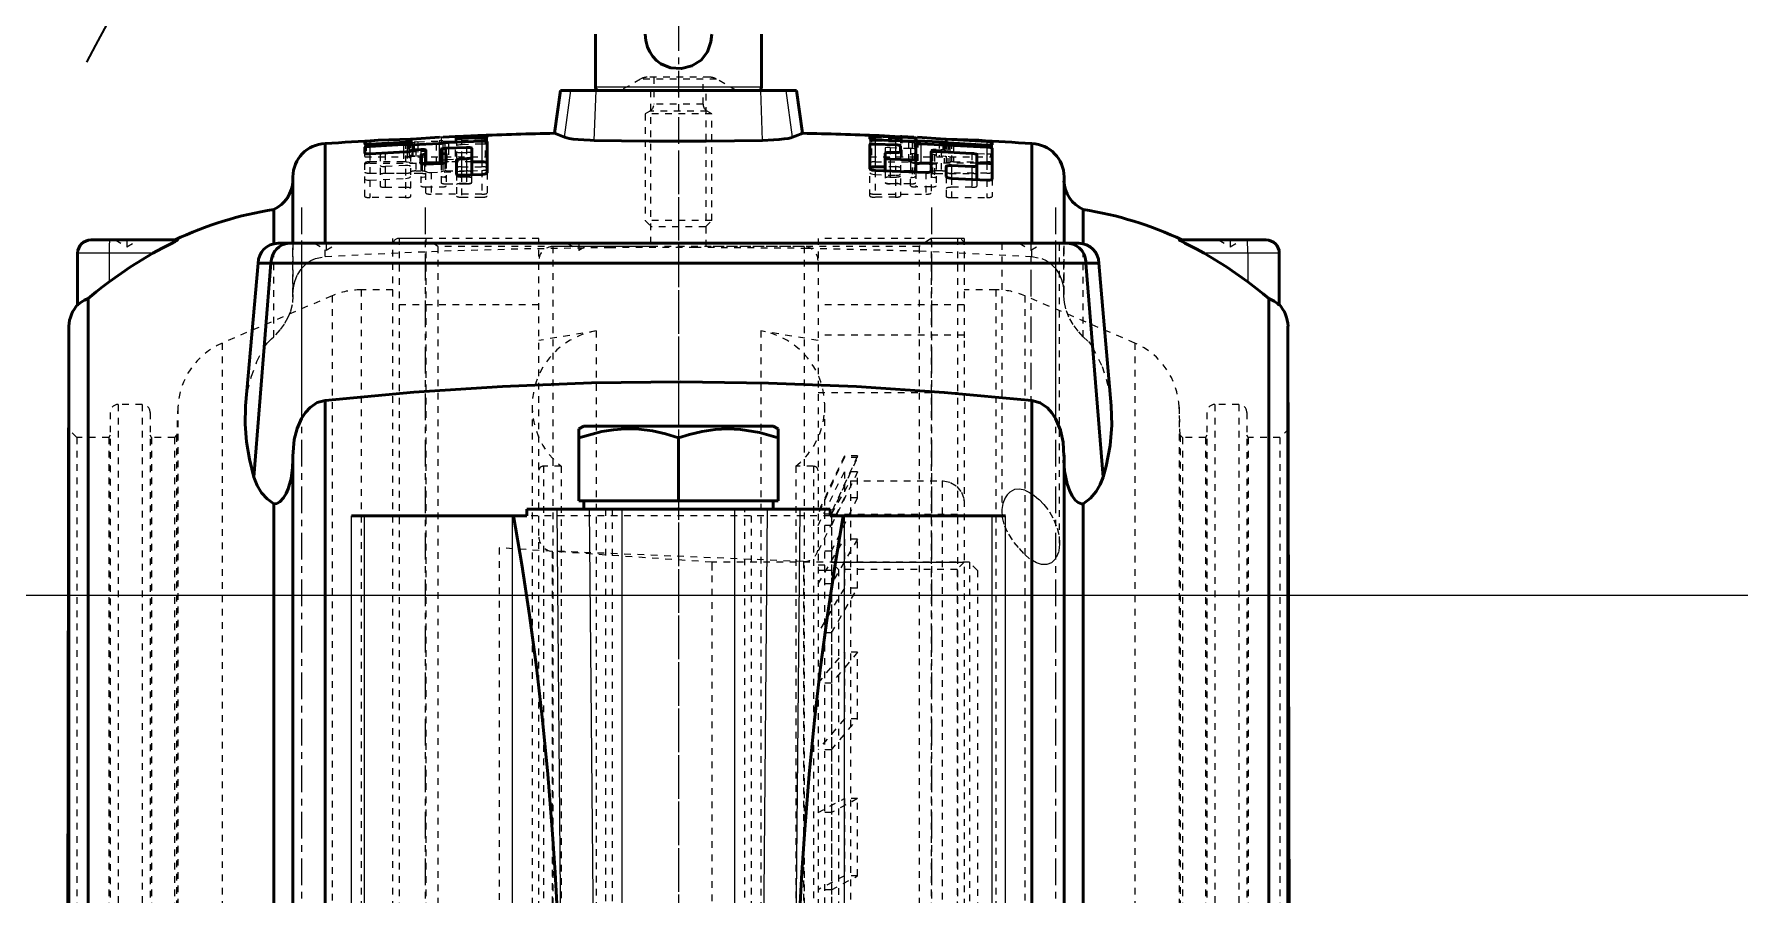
# Model space of a CAD drawing. Header units: millimetres. Extents: x 29178 to 37588, y 1365 to 7305.
# Drawn here: x 32924.4 to 33181.1, y 6417.8 to 6547.3 of the extents above; entities that cross this region are included whole.
import ezdxf

# ---------------------------------------------------------------- set-up
doc = ezdxf.new("R2010")
doc.units = ezdxf.units.MM
for name, pattern in [('CENTER', [7, 4, -1, 1, -1]), ('CENTER2', [28.575, 19.05, -3.175, 3.175, -3.175]), ('Dashed', [2, 1, -1])]:
    doc.linetypes.add(name, pattern=pattern)
for name, color, linetype, lineweight in [('2d ConnectionPoints', 7, 'Continuous', 50), ('AM_0', 7, 'Continuous', 50), ('AM_4', 3, 'Continuous', 25), ('AM_5', 3, 'Continuous', 25), ('AM_7', 7, 'CENTER', 25), ('AM_9', 6, 'Dashed', 25), ('CORTE', 6, 'CENTER2', 35)]:
    doc.layers.add(name, color=color, linetype=linetype, lineweight=lineweight)

# ---------------------------------------------------------------- blocks, each defined once
blk = doc.blocks.new('6_M_20x100_20x100_001_1_0_in_SKFSNL5226191222TSN222A_0')
at = {"layer": 'AM_7'}
blk.add_line((0, 121.4), (0, -41.625), dxfattribs=at)
blk = doc.blocks.new('1_SKF_MBL_24_0_in_SKFSNL5246201224KH3024_0')
at = {"layer": 'AM_9'}
for p, q in [((24.96, 76), (21, 67.5)), ((24.96, 75.76), (21, 67.23)), ((26.96, 76), (23, 67.5)), ((23, 67.23), (26.96, 75.76)), ((26.96, 76), (24.96, 76)), ((24.96, 76), (24.96, 75.76)), ((26.96, 75.76), (24.96, 75.76)), ((26.96, 75.76), (26.96, 76)), ((21, 65.54), (24.96, 73.61)), ((26.96, 73.61), (23, 65.54)), ((26.96, 73.61), (24.96, 73.61)), ((24.96, 73.61), (24.96, 69.71)), ((26.96, 69.71), (26.96, 73.61)), ((24.96, 69.71), (21, 61.64)), ((23, 61.64), (26.96, 69.71)), ((26.96, 69.71), (24.96, 69.71)), ((23, 67.23), (21, 67.23)), ((23, 67.5), (23, 67.03)), ((23, 67), (23, -67.5)), ((23, 65.54), (21, 65.54)), ((21, 56.74), (24.96, 63.47)), ((23, 61.64), (21, 61.64)), ((26.96, 63.47), (23, 56.74)), ((26.96, 63.47), (24.96, 63.47)), ((24.96, 63.47), (24.96, 56.1)), ((26.96, 56.1), (26.96, 63.47)), ((21, 59.59), (23, 59.59)), ((23, 56.74), (21, 56.74)), ((24.96, 56.1), (21, 49.37)), ((23, 55), (21, 55)), ((23, 49.37), (26.96, 56.1)), ((26.96, 56.1), (24.96, 56.1)), ((23, 49.37), (21, 49.37)), ((21, 41.8), (24.96, 46.46)), ((26.96, 46.46), (23, 41.8)), ((26.96, 46.46), (24.96, 46.46)), ((24.96, 46.46), (24.96, 36.42)), ((26.96, 36.42), (26.96, 46.46)), ((23, 41.8), (21, 41.8)), ((24.96, 36.42), (21, 31.75)), ((23, 31.75), (26.96, 36.42)), ((26.96, 36.42), (24.96, 36.42)), ((23, 31.75), (21, 31.75)), ((21, 22.32), (24.96, 24.42)), ((26.96, 24.42), (23, 22.32)), ((26.96, 24.42), (24.96, 24.42)), ((24.96, 24.42), (24.96, 12.78)), ((26.96, 12.78), (26.96, 24.42)), ((23, 22.32), (21, 22.32)), ((24.96, 12.78), (21, 10.69)), ((23, 10.69), (21, 10.69)), ((23, 10.69), (26.96, 12.78)), ((26.96, 12.78), (24.96, 12.78))]:
    blk.add_line(p, q, dxfattribs=at)
blk = doc.blocks.new('2_SKF_KML_24_0_in_SKFSNL5246201224KH3024_0')
at = {"layer": 'AM_5'}
blk.add_line((23, 60), (43, 60), dxfattribs=at)
at = {"layer": 'AM_9'}
for p, q in [((23.01, 67.25), (25.89, 72.25)), ((25.89, 72.25), (39.67, 72.25)), ((25.89, 72.25), (25.89, 6)), ((39.67, 72.25), (39.67, 6)), ((23, 67.25), (43, 67.25)), ((23, 67.25), (23, 61.71)), ((23, 61.64), (23, 5.79)), ((24.08, 58.92), (23, 60)), ((43, 60), (41.92, 58.92)), ((41.92, 58.92), (24.08, 58.92)), ((24.08, 58.92), (24.08, -58.92)), ((41.92, 58.92), (41.92, -58.92))]:
    blk.add_line(p, q, dxfattribs=at)
blk.add_lwpolyline([(39.67, 72.25), (39.84, 72.25), (40.93, 72), (41.88, 71.41), (42.58, 70.54), (42.95, 69.48), (43, 68.91)], dxfattribs=at)
blk = doc.blocks.new('3_H_3024_sleeve_h_0_in_SKFSNL5246201224KH3024_0')
at = {"layer": 'AM_5'}
for p, q in [((5, 60), (5, 58.77)), ((23, 58.77), (21, 58.77)), ((5, -60), (5, -58.77))]:
    blk.add_line(p, q, dxfattribs=at)
at = {"layer": 'AM_9'}
for p, q in [((5, 60), (-27, 62.17)), ((-27, 62.17), (-27, -62.16)), ((43.77, 60), (5, 60)), ((5, 60), (5, -59.99)), ((45, 58.77), (43.77, 60)), ((43.77, 60), (43.77, -59.99)), ((45, 58.77), (45, -58.76)), ((21, 55), (-27, 55)), ((45, 55), (23, 55)), ((-27, -54.97), (45, -54.97)), ((-27, -54.99), (45, -54.99)), ((45, -58.74), (43.77, -59.96)), ((45, -58.76), (43.77, -59.99)), ((5, -59.96), (-27, -62.13)), ((5, -59.99), (-27, -62.16)), ((43.77, -59.96), (5, -59.96)), ((43.77, -59.99), (5, -59.99))]:
    blk.add_line(p, q, dxfattribs=at)
blk = doc.blocks.new('4_FRB_22_215_location_rng_1_0_in_SKFSNL5246201224KH3024_0')
at = {"layer": 'AM_9'}
for p, q in [((43, 108.75), (21, 108.75)), ((21, 108.75), (21, 91.28)), ((43, 108.75), (43, 93.31)), ((43, 98.75), (21, 98.75)), ((43, 94.18), (21, 94.18)), ((21, 85.52), (43, 85.52))]:
    blk.add_line(p, q, dxfattribs=at)
blk = doc.blocks.new('5_FRB_22_215_location_rng_2_0_in_SKFSNL5246201224KH3024_0')
at = {"layer": 'AM_9'}
for p, q in [((-43, 0), (-43, 108.75)), ((-21, 108.75), (-43, 108.75)), ((-21, 0), (-21, 108.75)), ((-21, 98.75), (-43, 98.75))]:
    blk.add_line(p, q, dxfattribs=at)
blk = doc.blocks.new('6_1224_KM_simple_0_in_SKFSNL5246201224KH3024_0')
at = {"layer": 'AM_9'}
for p, q in [((18.9, 107.5), (-18.9, 107.5)), ((-18.9, 107.5), (-18.9, -107.5)), ((18.9, 107.5), (18.9, -107.5)), ((-12.4, 94.81), (-21, 93.37)), ((-12.4, 94.81), (-12.4, -94.81)), ((21, 93.37), (12.4, 94.81)), ((12.4, 94.81), (12.4, -94.81)), ((21, 91.28), (21, 0)), ((-22.01, 83.46), (-22.01, -83.46)), ((22.01, -83.46), (22.01, 83.46)), ((-17.66, 74.45), (-20.3, 74.45)), ((-20.3, 74.45), (-20.3, -74.45)), ((-17.66, 74.45), (-17.66, -74.45)), ((20.3, 74.45), (17.66, 74.45)), ((17.66, 74.45), (17.66, -74.45)), ((20.3, 74.45), (20.3, -74.45)), ((18.81, 60.09), (-18.99, 61.67)), ((-18.99, 61.67), (-18.99, -61.67)), ((18.81, 60.09), (18.81, -60.09))]:
    blk.add_line(p, q, dxfattribs=at)
for centre, radius, start, end in [((-18.9, 105.4), 2.1, 90, 180), ((18.9, 105.4), 2.1, 360, 90), ((-10.5, 83.46), 11.51, 99.4996, 231.5166), ((10.5, 83.46), 11.51, 308.4834, 80.5004), ((-20.3, 73.75), 0.7, 90, 180), ((20.3, 73.75), 0.7, 0, 90), ((-18.9, 63.76), 2.1, 180, 267.6141), ((18.9, 62.19), 2.1, 267.6141, 0)]:
    blk.add_arc(centre, radius, start, end, dxfattribs=at)
blk = doc.blocks.new('7_M_10_ebolt_001_0_in_SKFSNL5246201224KH3024_0')
at = {"layer": 'AM_0'}
for p, q in [((-12.5, 139.5), (-12.5, 131.5)), ((12.5, 131.5), (12.5, 139.5))]:
    blk.add_line(p, q, dxfattribs=at)
blk.add_lwpolyline([(-5, 139.5), (-4.9, 138.52), (-4.65, 137.54), (-4.33, 136.8), (-3.88, 136.1), (-3.33, 135.52), (-2.66, 135.02), (-1.19, 134.43), (0.44, 134.31), (2.03, 134.7), (3.39, 135.57), (4.35, 136.83), (4.87, 138.34), (5, 139.5)], dxfattribs=at)
for centre, start, end in [((-12, 131.5), 180, 270), ((12, 131.5), 270, 0)]:
    blk.add_arc(centre, 0.5, start, end, dxfattribs=at)
at = {"layer": 'AM_4'}
blk.add_line((12.5, 131.5), (-12.5, 131.5), dxfattribs=at)
at = {"layer": 'AM_7'}
blk.add_line((0, 140.97), (0, -52.5), dxfattribs=at)
at = {"layer": 'AM_9'}
for p, q in [((-5.7, 132.73), (-8.7, 131)), ((5.7, 132.73), (-5.7, 132.73)), ((4.7, 133), (-4.7, 133)), ((-3.7, 133), (-3.7, 128.94)), ((3.7, 128.94), (3.7, 133)), ((8.7, 131), (5.7, 132.73)), ((3.7, 128.94), (-3.7, 128.94)), ((-4.3, 127.9), (-5, 127.5)), ((-5, 127.5), (-5, 111.45)), ((5, 127.5), (-5, 127.5)), ((4.3, 127.9), (-4.3, 127.9)), ((5, 127.5), (4.3, 127.9)), ((5, 111.45), (5, 127.5)), ((-5, 111.45), (-4.05, 110.5)), ((5, 111.45), (-5, 111.45)), ((4.05, 110.5), (-4.05, 110.5)), ((4.05, 110.5), (5, 111.45))]:
    blk.add_line(p, q, dxfattribs=at)
for centre, radius, start, end in [((-4.7, 131), 2, 90, 120), ((4.7, 131), 2, 60, 90), ((-4.9, 128.94), 1.2, 300, 0), ((4.9, 128.94), 1.2, 180, 240)]:
    blk.add_arc(centre, radius, start, end, dxfattribs=at)
blk = doc.blocks.new('8_M_20x110_20x110_001_1_0_in_SKFSNL5246201224KH3024_0')
at = {"layer": 'AM_5'}
for p, q in [((-8.4665, -42), (-8.4665, 68)), ((8.4665, -42), (8.4665, 68))]:
    blk.add_line(p, q, dxfattribs=at)
blk = doc.blocks.new('9_M_20x110_20x110_001_2_0_in_SKFSNL5246201224KH3024_0')
at = {"layer": 'AM_0'}
for p, q in [((-14.25, 80.5), (-15.01, 80.06)), ((-15, 80.07), (-15, 69.25)), ((14.25, 80.5), (-14.25, 80.5)), ((15.01, 80.06), (14.25, 80.5)), ((15, 80.07), (15, 69.25)), ((0, 78.73), (0, 69.25)), ((-15, 69.25), (15, 69.25)), ((-14.25, 69.25), (-14.25, 68)), ((14.25, 68), (14.25, 69.25))]:
    blk.add_line(p, q, dxfattribs=at)
for points in [[(0, 78.73), (-1.95, 79.31), (-3.93, 79.75), (-5.98, 80.01), (-8.03, 80.06), (-9.78, 79.93), (-11.52, 79.66), (-15, 78.73)], [(15, 78.73), (12.21, 79.52), (9.33, 79.98), (7.42, 80.07), (5.51, 79.97), (3.56, 79.68), (1.64, 79.23), (0, 78.73)]]:
    blk.add_lwpolyline(points, dxfattribs=at)
at = {"layer": 'AM_5'}
for p, q in [((-8.47, -42), (-8.47, 68)), ((8.47, -42), (8.47, 68))]:
    blk.add_line(p, q, dxfattribs=at)
at = {"layer": 'AM_9'}
for p, q in [((-10, 68), (-10, -40.47)), ((10, -40.47), (10, 68)), ((-10, -40.47), (-8.47, -42)), ((10, -40.47), (-10, -40.47)), ((8.47, -42), (10, -40.47)), ((8.47, -42), (-8.47, -42))]:
    blk.add_line(p, q, dxfattribs=at)
blk = doc.blocks.new('10_SNL_524_620_CAP_0_in_SKFSNL5246201224KH3024_0')
at = {"layer": 'AM_0'}
for p, q in [((-17.74, 131), (-18.64, 124.57)), ((-17.74, 131), (17.74, 131)), ((18.64, 124.57), (17.74, 131)), ((-47.19, 122.95), (-47.19, 123.37)), ((-46.97, 123.39), (-45.19, 123.51)), ((-41.06, 123.22), (-46.42, 122.93)), ((-45.19, 123.51), (-40.3, 123.67)), ((-40.3, 123.65), (-40.3, 123.33)), ((-35.95, 123.98), (-40.11, 123.68)), ((-33.62, 124.07), (-35.41, 124)), ((-34.62, 123.18), (-29.57, 123.38)), ((-33.4, 124.06), (-30.2, 124.22)), ((-33.4, 123.82), (-33.4, 124.07)), ((-29.57, 123.92), (-32.63, 123.8)), ((-30.2, 124.22), (-29.06, 124.25)), ((-28.8, 124.26), (-28.8, 124)), ((-28.8, 123.32), (-28.8, 118.61)), ((-18.64, 124.57), (-17.14, 123.96)), ((28.8, 123.71), (28.8, 124.14)), ((29.57, 124.14), (35.7, 123.89)), ((34.62, 123.4), (29.57, 123.6)), ((35.7, 123.89), (30.2, 124.22)), ((33.62, 124.07), (35.41, 124)), ((35.47, 123.42), (35.16, 123.4)), ((35.7, 123.89), (35.7, 123.42)), ((35.95, 123.98), (40.11, 123.68)), ((39.21, 123.26), (36.02, 123.41)), ((40.07, 123.17), (39.75, 123.21)), ((40.3, 123.67), (40.3, 123.14)), ((40.3, 123.67), (46.42, 123.34)), ((45.19, 123.51), (40.3, 123.67)), ((47.19, 123.26), (47.19, 122.83)), ((-53.16, 108), (-53.16, 123.01)), ((-47.19, 121.55), (-47.19, 122.46)), ((-46.42, 122.59), (-41.38, 122.87)), ((-41.06, 121.75), (-46.42, 121.46)), ((-40.84, 122.87), (-40.52, 122.84)), ((-39.98, 122.84), (-36.02, 123.03)), ((-38.76, 122.12), (-39.53, 122.09)), ((-38.76, 120.08), (-38.76, 121.21)), ((-38.54, 121.33), (-38.22, 121.41)), ((-38, 122.03), (-38, 119.92)), ((-35.7, 122.13), (-35.7, 120.03)), ((-35.47, 123.08), (-35.16, 123.13)), ((-35.47, 121.53), (-35.16, 121.49)), ((-31.87, 122.42), (-34.93, 122.3)), ((-34.93, 121.38), (-34.93, 120.25)), ((-32.63, 120.71), (-31.87, 120.74)), ((-31.1, 122.32), (-31.1, 118.3)), ((28.8, 119.21), (28.8, 122.86)), ((29.57, 122.95), (32.63, 122.83)), ((31.1, 121.56), (31.1, 118.9)), ((32.63, 121.65), (31.87, 121.68)), ((31.87, 120.68), (34.93, 120.56)), ((33.4, 122.69), (33.4, 121.77)), ((35.7, 122.91), (35.7, 118.71)), ((36.46, 122.98), (46.42, 122.47)), ((38, 121.71), (38, 118.84)), ((44.13, 121.54), (38.76, 121.82)), ((46.42, 122.79), (40.61, 123.11)), ((44.89, 121.36), (44.89, 117.58)), ((47.19, 122.33), (47.19, 117.68)), ((53.16, 108), (53.16, 123.01)), ((-36.02, 120.1), (-38, 120.1)), ((-35.7, 120.03), (-38, 119.92)), ((-33.4, 118.44), (-33.4, 120.5)), ((-29.57, 118.36), (-32.63, 118.24)), ((-29.57, 120.28), (-31.1, 120.28)), ((31.1, 119.53), (29.57, 119.53)), ((37.23, 118.65), (29.57, 118.97)), ((38, 120.05), (36.46, 120.05)), ((40.3, 118.05), (40.3, 119.56)), ((41.06, 119.71), (44.13, 119.55)), ((46.42, 120.05), (44.89, 120.05)), ((-58, 118), (-58, 108)), ((46.42, 117.49), (41.06, 117.78)), ((58.01, 108), (58.01, 118)), ((-60.88, 107.93), (-60.88, 113.09)), ((60.88, 107.93), (60.88, 113.09)), ((-88.4, 108.5), (-75.38, 108.5)), ((60.24, 108), (-60.24, 108)), ((75.38, 108.5), (88.4, 108.5)), ((-90.4, 106.5), (-90.4, 98.72)), ((90.4, 106.5), (90.4, 98.72)), ((-63.24, 105), (-65.12, 83.52)), ((-63.9, 72.8), (-61.31, 105)), ((63.24, 105), (-63.24, 105)), ((63.9, 72.8), (61.31, 105)), ((65.12, 83.52), (63.24, 105)), ((-88.82, 0), (-88.82, 99.71)), ((88.82, 0), (88.82, 99.71)), ((-91.89, 0), (-91.7, 95.54)), ((-91.7, 0), (-91.7, 95.54)), ((91.89, 0), (91.7, 95.54)), ((91.7, 0), (91.7, 95.54)), ((-53.16, 0), (-53.16, 84.33)), ((53.16, 0), (53.16, 84.33)), ((-58, 76.06), (-58, 0)), ((58.01, 0), (58.01, 76.1)), ((-60.88, 0), (-60.88, 68.77)), ((-49.19, 67), (-22.83, 67)), ((-22.83, 68), (-22.83, 67)), ((-22.83, 68), (22.83, 68)), ((22.83, 68), (22.83, 67)), ((22.83, 67), (49.19, 67)), ((60.88, 0), (60.88, 68.77))]:
    blk.add_line(p, q, dxfattribs=at)
for points in [[(-47.19, 123.37), (-47.15, 123.37), (-47.02, 123.39), (-46.97, 123.39)], [(-40.3, 123.33), (-40.34, 123.3), (-40.46, 123.28), (-40.66, 123.25), (-40.9, 123.23), (-41.06, 123.22)], [(-40.3, 123.65), (-40.25, 123.67), (-40.11, 123.68)], [(-33.62, 124.07), (-33.48, 124.07), (-33.41, 124.07), (-33.4, 124.07)], [(-32.63, 123.8), (-32.89, 123.79), (-33.11, 123.79), (-33.28, 123.8), (-33.38, 123.81), (-33.4, 123.82)], [(-28.8, 124), (-28.85, 123.98), (-28.97, 123.96), (-29.17, 123.94), (-29.4, 123.93), (-29.57, 123.92)], [(-29.57, 123.38), (-29.32, 123.39), (-29.09, 123.38), (-28.92, 123.36), (-28.82, 123.34), (-28.8, 123.32)], [(-29.06, 124.25), (-28.9, 124.26), (-28.82, 124.26), (-28.8, 124.26)], [(-17.14, 123.96), (-16.45, 123.79), (-15.84, 123.7), (-15.09, 123.62), (-14.23, 123.56), (-13.28, 123.51), (-12.66, 123.5)], [(-12.66, 123.5), (-8.57, 123.43), (-4.42, 123.38), (-0.12, 123.36), (4.19, 123.38), (8.44, 123.42), (12.66, 123.5)], [(12.66, 123.5), (14.32, 123.56), (15.16, 123.63), (15.89, 123.71), (16.48, 123.8), (16.92, 123.89), (17.14, 123.96)], [(17.14, 123.96), (17.96, 124.29), (18.46, 124.5), (18.64, 124.57), (18.64, 124.57)], [(28.8, 124.14), (28.85, 124.15), (28.97, 124.15), (29.16, 124.15), (29.4, 124.15), (29.57, 124.14)], [(29.57, 123.6), (29.32, 123.62), (29.09, 123.64), (28.92, 123.66), (28.82, 123.69), (28.8, 123.71)], [(33.62, 124.07), (33.48, 124.07), (33.41, 124.07), (33.4, 124.07)], [(35.16, 123.4), (34.95, 123.39), (34.7, 123.4), (34.62, 123.4)], [(35.47, 123.42), (35.68, 123.42), (35.93, 123.42), (36.02, 123.41)], [(39.21, 123.26), (39.47, 123.24), (39.69, 123.22), (39.75, 123.21)], [(40.3, 123.65), (40.25, 123.67), (40.11, 123.68)], [(46.42, 123.34), (46.68, 123.32), (46.9, 123.3), (47.07, 123.28), (47.17, 123.27), (47.19, 123.26)], [(-46.42, 122.93), (-46.68, 122.91), (-46.9, 122.91), (-47.07, 122.92), (-47.17, 122.93), (-47.19, 122.95)], [(-47.19, 122.46), (-47.18, 122.47), (-47.11, 122.5), (-46.96, 122.54), (-46.75, 122.57), (-46.5, 122.59), (-46.42, 122.59)], [(-46.42, 121.46), (-46.68, 121.45), (-46.9, 121.46), (-47.07, 121.49), (-47.17, 121.52), (-47.19, 121.55)], [(-41.38, 122.87), (-41.13, 122.87), (-40.9, 122.87), (-40.84, 122.87)], [(-40.3, 121.92), (-40.3, 121.92), (-40.35, 121.87), (-40.48, 121.82), (-40.68, 121.79), (-40.92, 121.76), (-41.06, 121.75)], [(-39.98, 122.84), (-40.23, 122.84), (-40.46, 122.84), (-40.52, 122.84)], [(-40.3, 121.92), (-40.29, 121.94), (-40.22, 121.98), (-40.07, 122.02), (-39.86, 122.06), (-39.61, 122.08), (-39.53, 122.09)], [(-38.76, 122.12), (-38.51, 122.13), (-38.28, 122.12), (-38.11, 122.09), (-38.02, 122.06), (-38, 122.03)], [(-38.76, 121.21), (-38.74, 121.25), (-38.64, 121.3), (-38.54, 121.33)], [(-38, 121.53), (-38.02, 121.49), (-38.12, 121.44), (-38.22, 121.41)], [(-35.47, 123.08), (-35.68, 123.05), (-35.93, 123.03), (-36.02, 123.03)], [(-35.7, 122.13), (-35.69, 122.15), (-35.62, 122.2), (-35.47, 122.24), (-35.26, 122.27), (-35.01, 122.29), (-34.93, 122.3)], [(-35.47, 121.53), (-35.62, 121.57), (-35.69, 121.62), (-35.7, 121.63)], [(-35.16, 123.13), (-34.95, 123.16), (-34.7, 123.18), (-34.62, 123.18)], [(-35.16, 121.49), (-35.01, 121.45), (-34.94, 121.4), (-34.93, 121.38)], [(-33.4, 120.5), (-33.4, 120.52), (-33.32, 120.58), (-33.17, 120.64), (-32.96, 120.68), (-32.72, 120.71), (-32.63, 120.71)], [(-31.87, 122.42), (-31.61, 122.43), (-31.39, 122.41), (-31.22, 122.39), (-31.12, 122.35), (-31.1, 122.32)], [(-31.1, 120.95), (-31.11, 120.93), (-31.18, 120.87), (-31.33, 120.81), (-31.54, 120.77), (-31.79, 120.75), (-31.87, 120.74)], [(28.8, 122.86), (28.81, 122.88), (28.88, 122.91), (29.03, 122.94), (29.24, 122.95), (29.49, 122.95), (29.57, 122.95)], [(31.1, 121.56), (31.11, 121.57), (31.18, 121.62), (31.33, 121.66), (31.54, 121.68), (31.79, 121.68), (31.87, 121.68)], [(31.87, 120.68), (31.61, 120.7), (31.39, 120.74), (31.22, 120.79), (31.12, 120.85), (31.1, 120.89)], [(32.63, 122.83), (32.89, 122.82), (33.11, 122.79), (33.28, 122.75), (33.38, 122.71), (33.4, 122.69)], [(33.4, 121.77), (33.4, 121.75), (33.32, 121.71), (33.17, 121.67), (32.96, 121.65), (32.72, 121.65), (32.63, 121.65)], [(35.7, 120.7), (35.69, 120.68), (35.62, 120.63), (35.47, 120.59), (35.26, 120.56), (35.01, 120.56), (34.93, 120.56)], [(35.7, 122.91), (35.7, 122.93), (35.77, 122.95), (35.92, 122.98), (36.13, 122.98), (36.38, 122.98), (36.46, 122.98)], [(38, 121.71), (38, 121.73), (38.07, 121.77), (38.22, 121.8), (38.43, 121.82), (38.68, 121.82), (38.76, 121.82)], [(40.61, 123.11), (40.36, 123.13), (40.13, 123.16), (40.07, 123.17)], [(44.13, 121.54), (44.38, 121.52), (44.6, 121.49), (44.77, 121.44), (44.87, 121.39), (44.89, 121.36)], [(47.19, 122.83), (47.15, 122.8), (47.02, 122.79), (46.83, 122.78), (46.59, 122.79), (46.42, 122.79)], [(46.42, 122.47), (46.68, 122.45), (46.9, 122.42), (47.07, 122.39), (47.17, 122.35), (47.19, 122.33)], [(-38, 119.92), (-38.25, 119.92), (-38.48, 119.94), (-38.65, 119.98), (-38.74, 120.04), (-38.76, 120.08)], [(-34.93, 120.25), (-34.94, 120.23), (-35.01, 120.16), (-35.16, 120.11), (-35.37, 120.06), (-35.62, 120.03), (-35.7, 120.03)], [(-32.63, 118.24), (-32.89, 118.24), (-33.11, 118.27), (-33.28, 118.32), (-33.38, 118.39), (-33.4, 118.44)], [(-28.8, 118.61), (-28.81, 118.59), (-28.88, 118.51), (-29.03, 118.44), (-29.24, 118.39), (-29.49, 118.36), (-29.57, 118.36)], [(29.57, 118.97), (29.32, 118.99), (29.09, 119.03), (28.92, 119.09), (28.82, 119.16), (28.8, 119.21)], [(38, 118.84), (37.99, 118.81), (37.92, 118.74), (37.77, 118.69), (37.56, 118.66), (37.31, 118.65), (37.23, 118.65)], [(40.3, 119.56), (40.3, 119.58), (40.37, 119.64), (40.52, 119.68), (40.73, 119.71), (40.98, 119.72), (41.06, 119.71)], [(44.89, 119.7), (44.89, 119.7), (44.85, 119.64), (44.72, 119.59), (44.53, 119.56), (44.29, 119.55), (44.13, 119.55)], [(41.06, 117.78), (40.81, 117.81), (40.58, 117.86), (40.41, 117.92), (40.31, 118), (40.3, 118.05)], [(47.19, 117.68), (47.19, 117.68), (47.14, 117.6), (47.01, 117.54), (46.81, 117.5), (46.57, 117.49), (46.42, 117.49)], [(-75.38, 108.5), (-75.39, 108.48), (-75.48, 108.42), (-75.72, 108.28), (-76.3, 107.98), (-76.97, 107.63), (-77.68, 107.25), (-79.07, 106.5)], [(79.07, 106.5), (77.87, 107.15), (76.7, 107.77), (76.18, 108.04), (75.6, 108.35), (75.44, 108.44), (75.38, 108.49), (75.38, 108.5)], [(-79.07, 106.5), (-82.43, 104.48), (-85.66, 102.21)], [(85.66, 102.21), (82.45, 104.47), (79.07, 106.5)], [(-85.66, 102.21), (-86.65, 101.45), (-87.62, 100.68), (-88.82, 99.71)], [(88.82, 99.71), (87.98, 100.39), (87.02, 101.15), (85.66, 102.21)], [(-88.82, 99.71), (-89.39, 99.43), (-89.85, 99.14), (-90.31, 98.78), (-90.4, 98.72)], [(90.4, 98.72), (90.35, 98.75), (90.2, 98.88), (89.64, 99.28), (88.82, 99.71)], [(53.16, 84.33), (39.98, 85.56), (26.77, 86.45), (13.54, 86.97), (0.31, 87.15), (-13.08, 86.99), (-26.46, 86.46), (-39.83, 85.58), (-53.16, 84.33)], [(-63.88, 72.81), (-64.56, 75.49), (-65.01, 78.14), (-65.2, 80.8), (-65.13, 83.42), (-65.12, 83.52)], [(-53.16, 84.33), (-54.38, 84.02), (-55.43, 83.31), (-56.13, 82.55), (-56.71, 81.64)], [(56.71, 81.64), (56.18, 82.48), (55.51, 83.24), (54.42, 84), (53.16, 84.33)], [(65.12, 83.52), (65.2, 80.63), (64.93, 77.57), (64.33, 74.47), (63.88, 72.81)], [(-56.71, 81.64), (-57.38, 80.13), (-57.8, 78.49), (-58, 75.98)], [(58, 75.98), (57.87, 78.06), (57.47, 79.88), (56.71, 81.64)], [(-60.88, 68.77), (-60.41, 68.86), (-59.98, 69.11), (-59.43, 69.69), (-59.04, 70.33), (-58.73, 71.03), (-58.29, 72.59), (-58.05, 74.23), (-58, 75.45)], [(58, 75.36), (58.1, 73.72), (58.47, 71.82), (58.88, 70.68), (59.23, 69.99), (59.7, 69.36), (60.15, 68.99), (60.66, 68.79), (60.88, 68.77)], [(-60.88, 68.77), (-61.89, 69.52), (-62.72, 70.43), (-63.41, 71.57), (-63.9, 72.8)], [(63.9, 72.8), (63.47, 71.69), (62.85, 70.62), (62.01, 69.63), (60.88, 68.77)], [(-24.8, 67), (-23.56, 59.64), (-22.42, 52.03), (-21.38, 44.21), (-20.47, 36.24), (-19.67, 28.08), (-18.99, 19.76), (-18.56, 13.29), (-18.2, 6.74), (-17.92, 0.14), (-17.92, 0)], [(17.92, 0), (17.92, 0.14), (18.2, 6.74), (18.56, 13.29), (18.99, 19.76), (19.67, 28.08), (20.47, 36.24), (21.38, 44.21), (22.42, 52.03), (23.56, 59.64), (24.8, 67)]]:
    blk.add_lwpolyline(points, dxfattribs=at)
for centre, radius, start, end in [((0, -670.88), 795.67, 93.25561, 93.83062), ((0, -670.88), 795.67, 91.34212, 92.17519), ((0, -670.88), 795.67, 87.82476, 88.65788), ((0, -670.88), 795.67, 86.16938, 86.74439), ((-53, 118), 5.01, 91.847, 180), ((53, 118), 5.01, 360, 88.153), ((-63.01, 117.62), 5.01, 295.2051, 357.44), ((63.01, 117.62), 5.01, 182.56, 244.7949), ((-52.37, 58.75), 55, 98.9011, 115.2482), ((52.37, 58.75), 55, 64.7519, 81.0989), ((-88.4, 106.5), 2, 90, 180), ((-60.24, 105), 3, 90, 180), ((60.24, 105), 3, 0, 90), ((88.4, 106.5), 2, 0, 90), ((-86.68, 95.39), 5.03, 137.7534, 178.2516), ((86.68, 95.39), 5.03, 1.7484, 42.2466)]:
    blk.add_arc(centre, radius, start, end, dxfattribs=at)
for centre, major_axis, ratio, start_param, end_param in [((-36.02, 120.28), (0.766, 0), 0.224951, 4.712389, 5.139468), ((-29.57, 120.1), (0.766, 0), 0.224951, 0, 1.570796), ((29.57, 119.36), (0.766, 0), 0.224951, 1.570796, 3.141593), ((36.46, 119.88), (0.766, 0), 0.224951, 1.570796, 3.141593), ((46.42, 119.88), (0.766, 0), 0.224951, 0, 1.570796), ((-58.55, 105), (0, -3), 0.920505, 3.141593, 4.712389), ((58.55, 105), (0, -3), 0.920505, 1.570796, 3.141593)]:
    blk.add_ellipse(centre, major_axis=major_axis, ratio=ratio, start_param=start_param, end_param=end_param, dxfattribs=at)
at = {"layer": 'AM_4'}
for p, q in [((-17.14, 123.96), (-16.19, 131)), ((-12.66, 123.5), (-12.4, 131)), ((12.66, 123.5), (12.4, 131)), ((17.14, 123.96), (16.19, 131)), ((-46.97, 123.39), (-46.97, 122.92)), ((-29.57, 123.38), (-29.57, 120.28)), ((-29.06, 124.25), (-29.06, 123.95)), ((29.57, 124.14), (29.57, 123.6)), ((40.11, 123.68), (40.11, 123.16)), ((46.42, 123.34), (46.42, 122.79)), ((-46.42, 122.59), (-46.42, 121.46)), ((-41.38, 122.87), (-41.38, 121.73)), ((-40.84, 122.87), (-40.84, 121.77)), ((-40.52, 122.84), (-40.52, 121.82)), ((-39.98, 122.84), (-39.98, 122.04)), ((-38.54, 121.33), (-38.54, 119.96)), ((-38.22, 121.41), (-38.22, 119.92)), ((-36.02, 123.03), (-36.02, 120.1)), ((-35.47, 123.08), (-35.47, 122.24)), ((-35.47, 121.53), (-35.47, 120.05)), ((-35.16, 123.13), (-35.16, 122.28)), ((-35.16, 121.49), (-35.16, 120.11)), ((-34.62, 123.18), (-34.62, 122.31)), ((-32.63, 120.71), (-32.63, 118.24)), ((-31.87, 120.74), (-31.87, 118.27)), ((29.57, 122.95), (29.57, 119.53)), ((31.87, 120.68), (31.87, 118.87)), ((32.63, 122.83), (32.63, 121.65)), ((36.46, 122.98), (36.46, 120.05)), ((46.42, 122.47), (46.42, 120.05)), ((34.93, 120.56), (34.93, 118.75)), ((41.06, 119.71), (41.06, 117.78)), ((44.13, 119.55), (44.13, 117.62)), ((-56.71, 108), (-56.71, 81.64)), ((56.71, 108), (56.71, 81.64)), ((-79.07, 106.5), (-90.4, 106.5)), ((-85.66, 106.5), (-85.66, 102.21)), ((90.4, 106.5), (79.07, 106.5)), ((85.66, 106.5), (85.66, 102.21)), ((-49.19, 0), (-49.19, 67)), ((-47.22, 0), (-47.22, 67)), ((-24.99, 0), (-24.99, 67)), ((-17.64, 0), (-18.25, 68)), ((-13.42, 68), (-12.81, 0)), ((12.81, 0), (13.42, 68)), ((18.25, 68), (17.64, 0)), ((24.99, 0), (24.99, 67)), ((47.22, 0), (47.22, 67)), ((49.19, 0), (49.19, 67))]:
    blk.add_line(p, q, dxfattribs=at)
for centre, start_param, end_param in [((-85.56, 106.5), 6.283185, 7.853982), ((85.56, 106.5), 4.712389, 6.283185)]:
    blk.add_ellipse(centre, major_axis=(0, 2), ratio=0.053063, start_param=start_param, end_param=end_param, dxfattribs=at)
at = {"layer": 'AM_7'}
for p, q in [((-56.71, 113.4), (-56.71, -5.4)), ((-38.09, 113.4), (-38.09, -5.4)), ((38.09, 113.4), (38.09, -5.4)), ((56.71, 113.4), (56.71, -5.4)), ((53, 111), (53, 45)), ((-83, 108.55), (-83, 107.44)), ((-53, 108.05), (-53, 106.94)), ((-15, 108.05), (-15, 106.94)), ((83, 108.55), (83, 107.44))]:
    blk.add_line(p, q, dxfattribs=at)
at = {"layer": 'AM_9'}
for p, q in [((-4.19, 131), (-4.19, 107.5)), ((4.19, 107.5), (4.19, 131)), ((-40.3, 123.67), (-46.42, 123.34)), ((-46.42, 123.34), (-46.42, 122.59)), ((-41.06, 123.22), (-41.06, 114.88)), ((-40.3, 123.67), (-40.3, 123.65)), ((-40.3, 123.33), (-40.3, 115.05)), ((-40.11, 123.68), (-40.11, 121)), ((-40.07, 123.17), (-39.75, 123.21)), ((-39.75, 123.21), (-39.75, 121)), ((-39.21, 123.26), (-36.02, 123.41)), ((-39.21, 123.26), (-39.21, 121)), ((-36.02, 123.41), (-36.02, 123.03)), ((-35.41, 124), (-35.95, 123.98)), ((-29.57, 124.14), (-35.7, 123.89)), ((-35.7, 123.89), (-33.4, 124.06)), ((-35.7, 123.99), (-35.7, 122.13)), ((-35.47, 123.42), (-35.47, 123.08)), ((-35.47, 123.42), (-35.16, 123.4)), ((-35.16, 123.4), (-35.16, 123.13)), ((-34.62, 123.4), (-29.57, 123.6)), ((-34.62, 123.4), (-34.62, 123.18)), ((-33.62, 124.07), (-33.62, 121)), ((-33.4, 123.82), (-33.4, 120.5)), ((-32.63, 123.8), (-32.63, 120.71)), ((-29.57, 124.14), (-29.57, 123.38)), ((-29.06, 123.95), (-29.06, 121)), ((-28.8, 124), (-28.8, 123.32)), ((28.8, 124.26), (28.8, 124.14)), ((28.8, 123.71), (28.8, 122.86)), ((29.06, 124.25), (29.06, 121)), ((30.2, 124.22), (29.06, 124.25)), ((29.57, 123.92), (32.63, 123.8)), ((29.57, 123.6), (29.57, 122.95)), ((34.62, 123.18), (29.57, 123.38)), ((32.63, 123.8), (32.63, 122.83)), ((33.4, 124.07), (33.4, 122.69)), ((33.62, 124.07), (33.62, 121)), ((34.62, 123.4), (34.62, 120.28)), ((35.16, 123.4), (35.16, 117.91)), ((35.41, 124), (35.95, 123.98)), ((35.47, 123.42), (35.47, 117.98)), ((35.7, 123.99), (35.7, 123.89)), ((35.7, 123.42), (35.7, 122.91)), ((36.02, 123.41), (36.02, 120.1)), ((39.21, 123.26), (39.21, 121)), ((39.75, 123.21), (39.75, 121)), ((41.06, 123.22), (41.06, 119.71)), ((41.06, 123.22), (46.42, 122.93)), ((46.97, 123.39), (45.19, 123.51)), ((46.97, 123.39), (46.97, 121)), ((47.19, 123.37), (47.19, 123.26)), ((-47.19, 122.95), (-47.19, 122.46)), ((-47.19, 115.05), (-47.19, 121.55)), ((-47.19, 121), (-28.8, 121)), ((-46.97, 122.92), (-46.97, 121)), ((-46.42, 122.79), (-40.61, 123.11)), ((-36.46, 122.98), (-46.42, 122.47)), ((-46.42, 121.46), (-46.42, 118.55)), ((-44.89, 121.36), (-44.89, 116.6)), ((-44.13, 121.54), (-38.76, 121.82)), ((-44.13, 121.54), (-44.13, 116.43)), ((-41.38, 121.73), (-41.38, 120.28)), ((-40.84, 121.77), (-40.84, 120.22)), ((-40.61, 123.11), (-40.61, 121)), ((-40.52, 121.82), (-40.52, 120.15)), ((-40.07, 123.17), (-40.07, 121)), ((-39.98, 122.04), (-39.98, 120.1)), ((-39.53, 122.09), (-39.53, 118.9)), ((-38.76, 122.12), (-38.76, 121.21)), ((-36.46, 122.98), (-36.46, 120.05)), ((-35.47, 122.24), (-35.47, 121.53)), ((-35.16, 122.28), (-35.16, 121.49)), ((-34.93, 122.3), (-34.93, 121.38)), ((-31.87, 120.68), (-34.93, 120.56)), ((-34.62, 122.31), (-34.62, 120.28)), ((-29.57, 122.95), (-32.63, 122.83)), ((-32.63, 121.65), (-31.87, 121.68)), ((-31.87, 122.42), (-31.87, 120.74)), ((28.8, 121), (47.19, 121)), ((31.1, 122.32), (31.1, 121.56)), ((31.87, 122.42), (31.87, 120.68)), ((31.87, 122.42), (34.93, 122.3)), ((32.63, 120.71), (31.87, 120.74)), ((32.63, 121.65), (32.63, 114.93)), ((33.4, 121.77), (33.4, 115.11)), ((34.93, 122.3), (34.93, 120.56)), ((35.47, 123.08), (35.16, 123.13)), ((35.47, 121.53), (35.16, 121.49)), ((39.98, 122.84), (36.02, 123.03)), ((38, 122.03), (38, 121.71)), ((38.22, 121.41), (38.22, 117.98)), ((38.54, 121.33), (38.22, 121.41)), ((38.54, 121.33), (38.54, 117.91)), ((38.76, 122.12), (38.76, 116.66)), ((38.76, 122.12), (39.53, 122.09)), ((39.53, 122.09), (39.53, 118.9)), ((39.98, 122.84), (39.98, 120.1)), ((40.07, 123.17), (40.07, 121)), ((40.11, 123.16), (40.11, 121)), ((40.3, 123.14), (40.3, 119.56)), ((40.84, 122.87), (40.52, 122.84)), ((40.52, 122.84), (40.52, 120.15)), ((40.61, 123.11), (40.61, 121)), ((40.84, 122.87), (40.84, 120.22)), ((41.06, 121.75), (46.42, 121.46)), ((41.38, 122.87), (41.38, 120.28)), ((46.42, 122.59), (41.38, 122.87)), ((44.13, 121.54), (44.13, 119.55)), ((46.42, 122.79), (46.42, 122.47)), ((47.19, 122.83), (47.19, 122.33)), ((-41.38, 120.28), (-46.42, 120.28)), ((-46.42, 120.05), (-36.46, 120.05)), ((-46.42, 118.55), (-41.06, 118.55)), ((-41.06, 119.71), (-44.13, 119.55)), ((-38.76, 118.5), (-44.13, 118.5)), ((-40.52, 120.15), (-40.84, 120.22)), ((-38, 120.1), (-39.98, 120.1)), ((-39.53, 118.9), (-38.76, 118.9)), ((-38.76, 120.08), (-38.76, 116.66)), ((-38.54, 119.96), (-38.54, 117.91)), ((-38.22, 119.92), (-38.22, 117.98)), ((-38, 115.57), (-38, 119.92)), ((-37.23, 118.65), (-29.57, 118.97)), ((-37.23, 118.65), (-37.23, 115.4)), ((-35.7, 120.03), (-35.7, 116.48)), ((-35.16, 120.22), (-35.47, 120.15)), ((-35.47, 120.05), (-35.47, 117.98)), ((-35.16, 120.11), (-35.16, 117.91)), ((-34.93, 120.25), (-34.93, 116.66)), ((-34.93, 118.9), (-31.87, 118.9)), ((-31.1, 120.28), (-34.62, 120.28)), ((-33.4, 118.44), (-33.4, 115.11)), ((-32.63, 119.53), (-29.57, 119.53)), ((-32.63, 118.24), (-32.63, 114.93)), ((-31.87, 118.27), (-31.87, 116.95)), ((-31.1, 117.12), (-31.1, 118.3)), ((-29.57, 120.28), (-29.57, 119.53)), ((-29.57, 118.97), (-29.57, 114.93)), ((-28.8, 118.61), (-28.8, 115.11)), ((28.8, 115.11), (28.8, 119.21)), ((29.57, 120.28), (34.62, 120.28)), ((29.57, 118.97), (29.57, 114.93)), ((29.57, 118.36), (32.63, 118.24)), ((32.63, 119.53), (31.1, 119.53)), ((31.1, 118.9), (31.1, 117.12)), ((34.93, 118.9), (31.87, 118.9)), ((31.87, 118.87), (31.87, 116.95)), ((34.93, 116.66), (34.93, 118.75)), ((35.16, 120.22), (35.47, 120.15)), ((35.7, 120.03), (38, 119.92)), ((35.7, 118.71), (35.7, 116.48)), ((36.02, 120.1), (39.98, 120.1)), ((37.23, 118.65), (37.23, 115.4)), ((44.89, 120.05), (38, 120.05)), ((38, 118.84), (38, 115.57)), ((39.53, 118.9), (38.76, 118.9)), ((38.76, 118.5), (44.13, 118.5)), ((40.52, 120.15), (40.84, 120.22)), ((46.42, 118.55), (41.06, 118.55)), ((41.38, 120.28), (46.42, 120.28)), ((46.42, 120.05), (46.42, 118.55)), ((-58, 117.71), (-58, 117.92)), ((-58, 100.31), (-58, 117.92)), ((-58, 100.07), (-58, 117.71)), ((-58, 99.96), (-58, 117.62)), ((-46.42, 117.49), (-41.06, 117.78)), ((-46.42, 117.49), (-46.42, 114.88)), ((-44.13, 116.43), (-41.06, 116.43)), ((-38.22, 117.98), (-38.54, 117.91)), ((-38, 116.48), (-35.7, 116.48)), ((-35.16, 117.91), (-35.47, 117.98)), ((-34.93, 116.95), (-31.87, 116.95)), ((-31.87, 117.98), (-32.63, 117.98)), ((-31.87, 117), (-32.63, 117)), ((31.87, 117.98), (32.63, 117.98)), ((31.87, 117), (32.63, 117)), ((34.93, 116.95), (31.87, 116.95)), ((35.16, 117.91), (35.47, 117.98)), ((38, 116.48), (35.7, 116.48)), ((38.22, 117.98), (38.54, 117.91)), ((40.3, 118.05), (40.3, 115.05)), ((41.06, 117.78), (41.06, 114.88)), ((44.13, 116.43), (41.06, 116.43)), ((44.13, 117.62), (44.13, 116.43)), ((44.89, 117.58), (44.89, 116.6)), ((46.42, 117.49), (46.42, 114.88)), ((47.19, 117.68), (47.19, 115.05)), ((58, 117.92), (58, 117.71)), ((58, 100.31), (58, 117.92)), ((58, 100.07), (58, 117.71)), ((58, 117.62), (58, 99.97)), ((-41.06, 114.88), (-46.42, 114.88)), ((-29.57, 115.4), (-37.23, 115.4)), ((-32.63, 114.93), (-29.57, 114.93)), ((29.57, 115.4), (37.23, 115.4)), ((32.63, 114.93), (29.57, 114.93)), ((41.06, 114.88), (46.42, 114.88)), ((-84.75, 108.5), (-83, 107.49)), ((-83, 107.49), (-81.25, 108.5)), ((-60.88, 93.94), (-60.88, 107.93)), ((-58, 108), (-58, 100.39)), ((-54.75, 108), (-53, 106.99)), ((-53.16, 106), (-53.16, 108)), ((-53, 106.99), (-51.25, 108)), ((-38, 108.75), (-42, 108.75)), ((-42, 108.75), (-42, 0)), ((-36.21, 107.5), (-38, 108.75)), ((-38, 108.75), (-38, 0)), ((-16.75, 108), (-15, 106.99)), ((-15, 106.99), (-13.25, 108)), ((38, 108.75), (36.21, 107.5)), ((42, 108.75), (38, 108.75)), ((38, 108.75), (38, 0)), ((42, 108.75), (42, 0)), ((48.65, 108), (48.65, 67.59)), ((51.25, 108), (53, 106.99)), ((53, 106.99), (54.75, 108)), ((53.16, 106), (53.16, 108)), ((57.35, 62.85), (57.35, 108)), ((58.01, 100.38), (58.01, 108)), ((60.88, 93.94), (60.88, 107.93)), ((81.25, 108.5), (83, 107.49)), ((83, 107.49), (84.75, 108.5)), ((-4.14, 107.5), (-36.21, 107.5)), ((-36.21, 107.5), (-36.21, 0)), ((36.21, 107.5), (4.19, 107.5)), ((36.21, 107.5), (36.21, 0)), ((-63.88, 72.81), (-61.29, 105)), ((-56.71, 104.22), (-55.93, 105)), ((55.93, 105), (56.71, 104.22)), ((63.88, 72.81), (61.29, 105)), ((-52.12, 100.1), (-68.67, 92.97)), ((-58, 100.31), (-58, 100.07)), ((-52.12, 100.1), (-52.12, 0)), ((-43, 101), (-47.76, 101)), ((-47.76, 101), (-47.76, 0)), ((47.76, 101), (43, 101)), ((47.76, 101), (47.76, 0)), ((68.67, 92.97), (52.12, 100.1)), ((52.12, 100.1), (52.12, 0)), ((58, 100.07), (58, 100.31)), ((-68.67, 92.97), (-68.67, 0)), ((43, 93.31), (43, 0)), ((68.67, 92.97), (68.67, 0)), ((-85.5, 82.55), (-85.5, 0)), ((-80.7, 83.75), (-84.3, 83.75)), ((-84.3, 83.75), (-84.3, 0)), ((-80.7, 83.75), (-80.7, 0)), ((-79.5, 82.55), (-79.5, 0)), ((-75.32, 83.32), (-75.5, 79.1)), ((-75.32, 83.32), (-75.32, 0)), ((75.5, 79.1), (75.32, 83.32)), ((75.32, 83.32), (75.32, 0)), ((79.5, 82.55), (79.5, 0)), ((84.3, 83.75), (80.7, 83.75)), ((80.7, 83.75), (80.7, 0)), ((84.3, 83.75), (84.3, 0)), ((85.5, 82.55), (85.5, 0)), ((-90.5, 78.75), (-91.89, 80.14)), ((91.89, 80.14), (90.5, 78.75)), ((-85.7, 78.75), (-90.5, 78.75)), ((-90.5, 78.75), (-90.5, 0)), ((-85.5, 79.1), (-85.7, 78.75)), ((-85.7, 78.75), (-85.7, 0)), ((-79.3, 78.75), (-79.5, 79.1)), ((-75.85, 78.75), (-79.3, 78.75)), ((-79.3, 78.75), (-79.3, 0)), ((-75.5, 79.1), (-75.85, 78.75)), ((-75.85, 78.75), (-75.85, 0)), ((-75.5, 79.1), (-75.5, 0)), ((75.85, 78.75), (75.5, 79.1)), ((75.5, 79.1), (75.5, 0)), ((79.3, 78.75), (75.85, 78.75)), ((75.85, 78.75), (75.85, 0)), ((79.5, 79.1), (79.3, 78.75)), ((79.3, 78.75), (79.3, 0)), ((85.7, 78.75), (85.5, 79.1)), ((90.5, 78.75), (85.7, 78.75)), ((85.7, 78.75), (85.7, 0)), ((90.5, 78.75), (90.5, 0)), ((-58, 0), (-58, 75.98)), ((-58, 0), (-58, 75.98)), ((-58, 75.45), (-58, 75.61)), ((-58, 0), (-58, 75.45)), ((58, 75.98), (58, 0)), ((58, 0), (58, 75.98)), ((58, 75.61), (58, 75.36)), ((58, 75.4), (58, 0)), ((-63.9, 72.8), (-63.88, 72.81)), ((63.9, 72.8), (63.88, 72.81)), ((22.83, 67), (-22.83, 67)), ((-11, 68), (-11, 0)), ((11, 0), (11, 68)), ((48.65, 67.59), (48.68, 67))]:
    blk.add_line(p, q, dxfattribs=at)
for points in [[(-46.42, 123.34), (-46.68, 123.32), (-46.9, 123.3), (-47.07, 123.28), (-47.17, 123.27), (-47.19, 123.26)], [(-39.21, 123.26), (-39.47, 123.24), (-39.69, 123.22), (-39.75, 123.21)], [(-35.7, 123.42), (-35.93, 123.42), (-36.02, 123.41)], [(-35.47, 123.42), (-35.68, 123.42), (-35.7, 123.42)], [(-35.16, 123.4), (-34.95, 123.39), (-34.7, 123.4), (-34.62, 123.4)], [(-28.8, 124.14), (-28.85, 124.15), (-28.97, 124.15), (-29.16, 124.15), (-29.4, 124.15), (-29.57, 124.14)], [(-29.57, 123.6), (-29.32, 123.62), (-29.09, 123.64), (-28.92, 123.66), (-28.82, 123.69), (-28.8, 123.71)], [(29.06, 124.25), (28.9, 124.26), (28.82, 124.26), (28.8, 124.26)], [(28.8, 124), (28.85, 123.98), (28.97, 123.96), (29.17, 123.94), (29.4, 123.93), (29.57, 123.92)], [(29.57, 123.38), (29.32, 123.39), (29.09, 123.38), (28.92, 123.36), (28.82, 123.34), (28.8, 123.32)], [(32.63, 123.8), (32.89, 123.79), (33.11, 123.79), (33.28, 123.8), (33.38, 123.81), (33.4, 123.82)], [(40.3, 123.33), (40.34, 123.3), (40.46, 123.28), (40.66, 123.25), (40.9, 123.23), (41.06, 123.22)], [(47.19, 123.37), (47.15, 123.37), (47.02, 123.39), (46.97, 123.39)], [(-47.19, 122.83), (-47.15, 122.8), (-47.02, 122.79), (-46.83, 122.78), (-46.59, 122.79), (-46.42, 122.79)], [(-46.42, 122.47), (-46.68, 122.45), (-46.9, 122.42), (-47.07, 122.39), (-47.17, 122.35), (-47.19, 122.33)], [(-44.13, 121.54), (-44.38, 121.52), (-44.6, 121.49), (-44.77, 121.44), (-44.87, 121.39), (-44.89, 121.36)], [(-40.61, 123.11), (-40.36, 123.13), (-40.29, 123.14)], [(-40.29, 123.14), (-40.13, 123.16), (-40.07, 123.17)], [(-38, 121.71), (-38, 121.73), (-38.07, 121.77), (-38.22, 121.8), (-38.43, 121.82), (-38.68, 121.82), (-38.76, 121.82)], [(-35.7, 122.91), (-35.7, 122.93), (-35.77, 122.95), (-35.92, 122.98), (-36.13, 122.98), (-36.38, 122.98), (-36.46, 122.98)], [(-35.7, 120.7), (-35.69, 120.68), (-35.62, 120.63), (-35.47, 120.59), (-35.26, 120.56), (-35.01, 120.56), (-34.93, 120.56)], [(-32.63, 122.83), (-32.89, 122.82), (-33.11, 122.79), (-33.28, 122.75), (-33.38, 122.71), (-33.4, 122.69)], [(-33.4, 121.77), (-33.4, 121.75), (-33.32, 121.71), (-33.17, 121.67), (-32.96, 121.65), (-32.72, 121.65), (-32.63, 121.65)], [(-31.1, 121.56), (-31.11, 121.57), (-31.18, 121.62), (-31.33, 121.66), (-31.54, 121.68), (-31.79, 121.68), (-31.87, 121.68)], [(-31.87, 120.68), (-31.61, 120.7), (-31.39, 120.74), (-31.22, 120.79), (-31.12, 120.85), (-31.1, 120.89)], [(-28.8, 122.86), (-28.81, 122.88), (-28.88, 122.91), (-29.03, 122.94), (-29.24, 122.95), (-29.49, 122.95), (-29.57, 122.95)], [(31.87, 122.42), (31.61, 122.43), (31.39, 122.41), (31.22, 122.39), (31.12, 122.35), (31.1, 122.32)], [(31.1, 120.95), (31.11, 120.93), (31.18, 120.87), (31.33, 120.81), (31.54, 120.77), (31.79, 120.75), (31.87, 120.74)], [(33.2, 120.63), (33.17, 120.64), (32.96, 120.68), (32.72, 120.71), (32.63, 120.71)], [(33.4, 120.5), (33.4, 120.52), (33.32, 120.58), (33.2, 120.63)], [(35.16, 123.13), (34.95, 123.16), (34.7, 123.18), (34.62, 123.18)], [(35.7, 122.13), (35.69, 122.15), (35.62, 122.2), (35.47, 122.24), (35.26, 122.27), (35.01, 122.29), (34.93, 122.3)], [(35.16, 121.49), (35.01, 121.45), (34.94, 121.4), (34.93, 121.38)], [(35.47, 123.08), (35.68, 123.05), (35.93, 123.03), (36.02, 123.03)], [(35.47, 121.53), (35.62, 121.57), (35.69, 121.62), (35.7, 121.63)], [(38.76, 122.12), (38.51, 122.13), (38.28, 122.12), (38.11, 122.09), (38.02, 122.06), (38, 122.03)], [(38, 121.53), (38.02, 121.49), (38.12, 121.44), (38.22, 121.41)], [(38.76, 121.21), (38.74, 121.25), (38.64, 121.3), (38.54, 121.33)], [(40.3, 121.92), (40.29, 121.94), (40.22, 121.98), (40.07, 122.02), (39.86, 122.06), (39.61, 122.08), (39.53, 122.09)], [(39.98, 122.84), (40.23, 122.84), (40.46, 122.84), (40.52, 122.84)], [(40.3, 121.92), (40.3, 121.92), (40.35, 121.87), (40.48, 121.82), (40.68, 121.79), (40.92, 121.76), (41.06, 121.75)], [(41.38, 122.87), (41.13, 122.87), (40.9, 122.87), (40.84, 122.87)], [(46.42, 122.93), (46.68, 122.91), (46.9, 122.91), (47.07, 122.92), (47.17, 122.93), (47.19, 122.95)], [(47.19, 122.46), (47.18, 122.47), (47.11, 122.5), (46.96, 122.54), (46.75, 122.57), (46.5, 122.59), (46.42, 122.59)], [(46.42, 121.46), (46.68, 121.45), (46.9, 121.46), (47.07, 121.49), (47.17, 121.52), (47.19, 121.55)], [(-44.89, 119.7), (-44.89, 119.7), (-44.85, 119.64), (-44.72, 119.59), (-44.53, 119.56), (-44.29, 119.55), (-44.13, 119.55)], [(-40.3, 119.56), (-40.3, 119.58), (-40.37, 119.64), (-40.52, 119.68), (-40.73, 119.71), (-40.98, 119.72), (-41.06, 119.71)], [(-38, 118.84), (-37.99, 118.81), (-37.92, 118.74), (-37.77, 118.69), (-37.56, 118.66), (-37.31, 118.65), (-37.23, 118.65)], [(-29.57, 118.97), (-29.32, 118.99), (-29.09, 119.03), (-28.92, 119.09), (-28.82, 119.16), (-28.8, 119.21)], [(28.8, 118.61), (28.81, 118.59), (28.88, 118.51), (29.03, 118.44), (29.24, 118.39), (29.49, 118.36), (29.57, 118.36)], [(32.63, 118.24), (32.89, 118.24), (33.11, 118.27), (33.28, 118.32), (33.38, 118.39), (33.4, 118.44)], [(34.93, 120.25), (34.94, 120.23), (35.01, 120.16), (35.16, 120.11), (35.37, 120.06), (35.62, 120.03), (35.7, 120.03)], [(38, 119.92), (38.25, 119.92), (38.48, 119.94), (38.65, 119.98), (38.74, 120.04), (38.76, 120.08)], [(-47.19, 117.68), (-47.19, 117.68), (-47.14, 117.6), (-47.01, 117.54), (-46.81, 117.5), (-46.57, 117.49), (-46.42, 117.49)], [(-41.06, 117.78), (-40.81, 117.81), (-40.58, 117.86), (-40.41, 117.92), (-40.31, 118), (-40.3, 118.05)], [(-58.53, 108), (-59.4, 107.85), (-60.21, 107.38), (-60.84, 106.64), (-61.21, 105.71), (-61.29, 105)], [(58.53, 108), (59.4, 107.85), (60.21, 107.38), (60.84, 106.64), (61.21, 105.71), (61.29, 105)], [(-55.93, 105), (-55.31, 105.43), (-54.6, 105.74), (-53.16, 106)], [(-53.16, 106), (-47.17, 106.35), (-35.18, 106.87), (-23.19, 107.2), (-10.4, 107.39), (2.4, 107.43), (19.33, 107.28), (36.25, 106.85), (53.16, 106)], [(53.16, 106), (54.65, 105.72), (55.31, 105.43), (55.93, 105)], [(-58, 100.31), (-58, 100.32), (-57.94, 101.29), (-57.73, 102.26), (-57.33, 103.27), (-56.71, 104.22)], [(56.71, 104.22), (57.24, 103.44), (57.64, 102.55), (57.88, 101.64), (58, 100.68), (58, 100.31)], [(-58, 100.07), (-58.12, 98.76), (-58.39, 97.76), (-58.79, 96.82), (-59.35, 95.85), (-60, 94.97), (-60.88, 93.94)], [(60.88, 93.94), (60.13, 94.8), (59.39, 95.79), (58.75, 96.9), (58.27, 98.14), (58.06, 99.09), (58, 100.07)], [(-62.33, 92.35), (-61.85, 93), (-61.25, 93.63), (-60.88, 93.94)], [(60.88, 93.94), (61.67, 93.2), (62.3, 92.39), (62.33, 92.35)], [(-65.12, 83.52), (-64.82, 85.73), (-64.26, 87.98), (-63.43, 90.21), (-62.31, 92.34)], [(62.31, 92.34), (63.74, 89.47), (64.68, 86.4), (65.12, 83.55), (65.12, 83.52)], [(52.12, 70.82), (51.33, 71.01), (50.58, 70.93), (49.87, 70.56), (49.45, 70.15), (49.14, 69.68), (48.81, 68.84), (48.66, 67.94), (48.65, 67.59)], [(52.12, 70.82), (52.81, 70.49), (53.47, 70.07), (54.25, 69.42), (54.95, 68.71), (55.81, 67.57), (56.48, 66.38), (56.98, 65.12), (57.27, 63.86), (57.35, 62.84)], [(48.68, 67), (48.72, 66.71), (49.05, 65.46), (49.63, 64.21), (50.45, 62.99), (51.24, 62.05), (52.12, 61.14)], [(57.35, 62.84), (57.35, 62.71), (57.21, 61.61), (56.75, 60.53), (56.1, 59.9), (55.44, 59.65), (54.63, 59.65), (53.88, 59.89), (52.83, 60.52), (52.12, 61.14)]]:
    blk.add_lwpolyline(points, dxfattribs=at)
for centre, radius, start, end in [((-53, 118), 5.01, 180, 180.9706), ((-63.01, 117.62), 5.01, 357.44, 0.9706), ((53, 118), 5.01, 359.0294, 360), ((63.01, 117.62), 5.01, 179.0294, 182.56), ((-42, 107.75), 1, 90, 180), ((42, 107.75), 1, 0, 90), ((-47.76, 89.98), 11.02, 90, 113.3071), ((47.76, 89.98), 11.02, 66.6929, 90), ((-64.31, 82.85), 11.02, 113.3071, 177.5572), ((64.31, 82.85), 11.02, 2.4428, 66.6929), ((-84.3, 82.55), 1.2, 90, 180), ((-80.7, 82.55), 1.2, 360, 90), ((80.7, 82.55), 1.2, 90, 180), ((84.3, 82.55), 1.2, 360, 90)]:
    blk.add_arc(centre, radius, start, end, dxfattribs=at)
for centre, start_param, end_param in [((-46.42, 120.1), 1.570796, 3.141593), ((-46.42, 119.88), 1.570796, 3.141593), ((-46.42, 118.72), 3.141593, 4.712389), ((-44.13, 118.33), 1.570796, 3.141593), ((-41.38, 120.1), 0.785398, 1.570796), ((-41.06, 118.72), 4.712389, 6.283185), ((-39.98, 120.28), 3.926991, 4.712389), ((-39.53, 118.72), 1.570796, 3.141593), ((-38.76, 118.72), 6.283185, 7.853982), ((-38.76, 118.33), 0, 1.570796), ((-38.76, 118.11), 5.497787, 6.283185), ((-36.46, 119.88), 0, 1.570796), ((-36.02, 120.28), -1.143718, -0.785398), ((-34.93, 118.72), 1.570796, 3.141593), ((-34.93, 118.11), 3.141593, 3.926991), ((-34.62, 120.1), -4.28531, -3.926991), ((-34.62, 120.1), 1.570796, 1.997875), ((-32.63, 119.36), 1.570796, 3.141593), ((-32.63, 118.15), 3.141593, 4.712389), ((-31.87, 118.72), 6.283185, 7.853982), ((-29.57, 119.36), 0, 1.570796), ((29.57, 120.1), 1.570796, 3.141593), ((31.87, 118.72), 1.95315, 3.141593), ((31.87, 118.72), 1.570796, 1.95315), ((32.63, 119.36), 6.283185, 7.853982), ((32.63, 118.15), 4.712389, 6.283185), ((34.62, 120.1), 0.785398, 1.570796), ((34.93, 118.72), 0, 1.570796), ((36.02, 120.28), 3.926991, 4.712389), ((34.93, 118.11), 5.497787, 6.283185), ((38.76, 118.72), 1.570796, 3.141593), ((38.76, 118.33), 1.570796, 3.141593), ((38.76, 118.11), 3.141593, 3.926991), ((39.53, 118.72), 6.283185, 7.853982), ((39.98, 120.28), 4.712389, 5.497787), ((41.06, 118.72), 3.141593, 4.712389), ((41.38, 120.1), 1.570796, 2.356194), ((44.13, 118.33), 0, 1.570796), ((46.42, 120.1), 0, 1.570796), ((46.42, 118.72), 4.712389, 6.283185), ((-44.13, 116.6), 3.141593, 4.712389), ((-41.06, 116.26), 0, 1.570796), ((-38, 117.79), 2.356194, 3.141593), ((-38, 116.66), 3.141593, 4.712389), ((-37.23, 115.57), 3.141593, 4.712389), ((-34.93, 117.12), 3.141593, 4.712389), ((-35.7, 116.66), 4.712389, 6.283185), ((-35.7, 117.79), 0, 0.785398), ((-32.63, 116.83), 1.570796, 3.141593), ((-31.87, 117.81), 0, 1.570796), ((-31.87, 117.17), 4.712389, 6.283185), ((-31.87, 117.12), 4.712389, 6.283185), ((-29.57, 115.57), 4.712389, 6.283185), ((29.57, 115.57), 3.141593, 4.712389), ((31.87, 117.81), 1.570796, 3.141593), ((31.87, 117.17), 3.141593, 4.712389), ((31.87, 117.12), 3.141593, 4.712389), ((32.63, 116.83), 0, 1.570796), ((35.7, 117.79), 2.356194, 3.141593), ((34.93, 117.12), 4.712389, 6.283185), ((35.7, 116.66), 3.141593, 4.712389), ((37.23, 115.57), 4.712389, 6.283185), ((38, 116.66), 4.712389, 6.283185), ((38, 117.79), 0, 0.785398), ((41.06, 116.26), 1.570796, 3.141593), ((44.13, 116.6), 4.712389, 6.283185), ((-46.42, 115.05), 3.141593, 4.712389), ((-41.06, 115.05), 4.712389, 6.283185), ((-32.63, 115.11), 3.141593, 4.712389), ((-29.57, 115.11), 4.712389, 6.283185), ((29.57, 115.11), 3.141593, 4.712389), ((32.63, 115.11), 4.712389, 6.283185), ((41.06, 115.05), 3.141593, 4.712389), ((46.42, 115.05), 4.712389, 6.283185)]:
    blk.add_ellipse(centre, major_axis=(0.766, 0), ratio=0.224951, start_param=start_param, end_param=end_param, dxfattribs=at)

msp = doc.modelspace()

# ---------------------------------------------------------------- linework, layer by layer
at = {"color": 7}
msp.add_line((33251.36, 6462.84), (32882.61, 6462.84), dxfattribs=at)
at = {"layer": '2d ConnectionPoints'}
for p in [(33021.36, 6538.84), (33021.36, 6538.84), (33021.36, 6475.84), (33021.36, 6475.84), (33021.36, 6475.84), (33021.36, 6475.84)]:
    msp.add_point(p, dxfattribs=at)
at = {"layer": 'CORTE', "linetype": 'CENTER2', "ltscale": 10}
msp.add_circle((33197.81, 6406.59), 298.45, dxfattribs=at)

# ---------------------------------------------------------------- block references
for name in ['7_M_10_ebolt_001_0_in_SKFSNL5246201224KH3024_0', '10_SNL_524_620_CAP_0_in_SKFSNL5246201224KH3024_0', '6_M_20x100_20x100_001_1_0_in_SKFSNL5226191222TSN222A_0', '5_FRB_22_215_location_rng_2_0_in_SKFSNL5246201224KH3024_0', '4_FRB_22_215_location_rng_1_0_in_SKFSNL5246201224KH3024_0', '6_1224_KM_simple_0_in_SKFSNL5246201224KH3024_0', '9_M_20x110_20x110_001_2_0_in_SKFSNL5246201224KH3024_0', '1_SKF_MBL_24_0_in_SKFSNL5246201224KH3024_0', '2_SKF_KML_24_0_in_SKFSNL5246201224KH3024_0', '8_M_20x110_20x110_001_1_0_in_SKFSNL5246201224KH3024_0', '3_H_3024_sleeve_h_0_in_SKFSNL5246201224KH3024_0']:
    msp.add_blockref(name, (33021.36, 6407.84))

doc.saveas('drawing.dxf')
